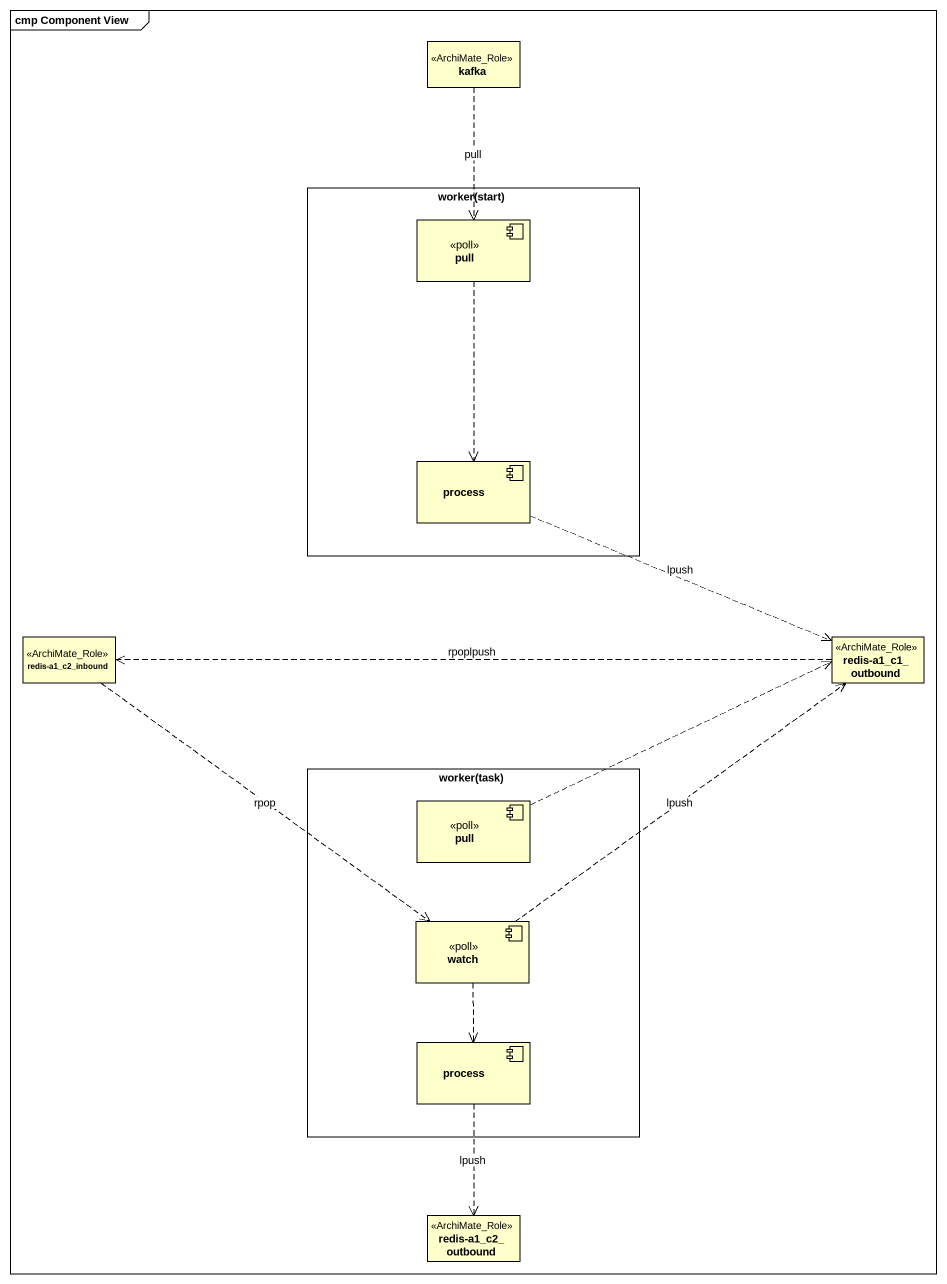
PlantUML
@startuml
mainframe cmp Component View
allowmixing
hide circle
hide empty members
class kafka <<ArchiMate_Role>>
rectangle "worker(start)" as worker_start {
  component pull <<poll>>
  component "process" as process_
}
class "redis-a1_c2_inbound" as redis_a1_c2_inbound <<ArchiMate_Role>>
class "redis-a1_c1_outbound" as redis_a1_c1_outbound <<ArchiMate_Role>>
rectangle "worker(task)" as worker_task {
  component "pull" as pull_2 <<poll>>
  component watch <<poll>>
  component "process" as process__2
}
class "redis-a1_c2_outbound" as redis_a1_c2_outbound <<ArchiMate_Role>>
kafka ..> pull : pull
pull ..> process_
process_ .right.> redis_a1_c1_outbound : lpush
redis_a1_c2_inbound ..> watch : rpop
redis_a1_c1_outbound .left.> redis_a1_c2_inbound : rpoplpush
pull_2 .right.> redis_a1_c1_outbound
watch .up.> redis_a1_c1_outbound : lpush
watch ..> process__2
process__2 ..> redis_a1_c2_outbound : lpush
@enduml
